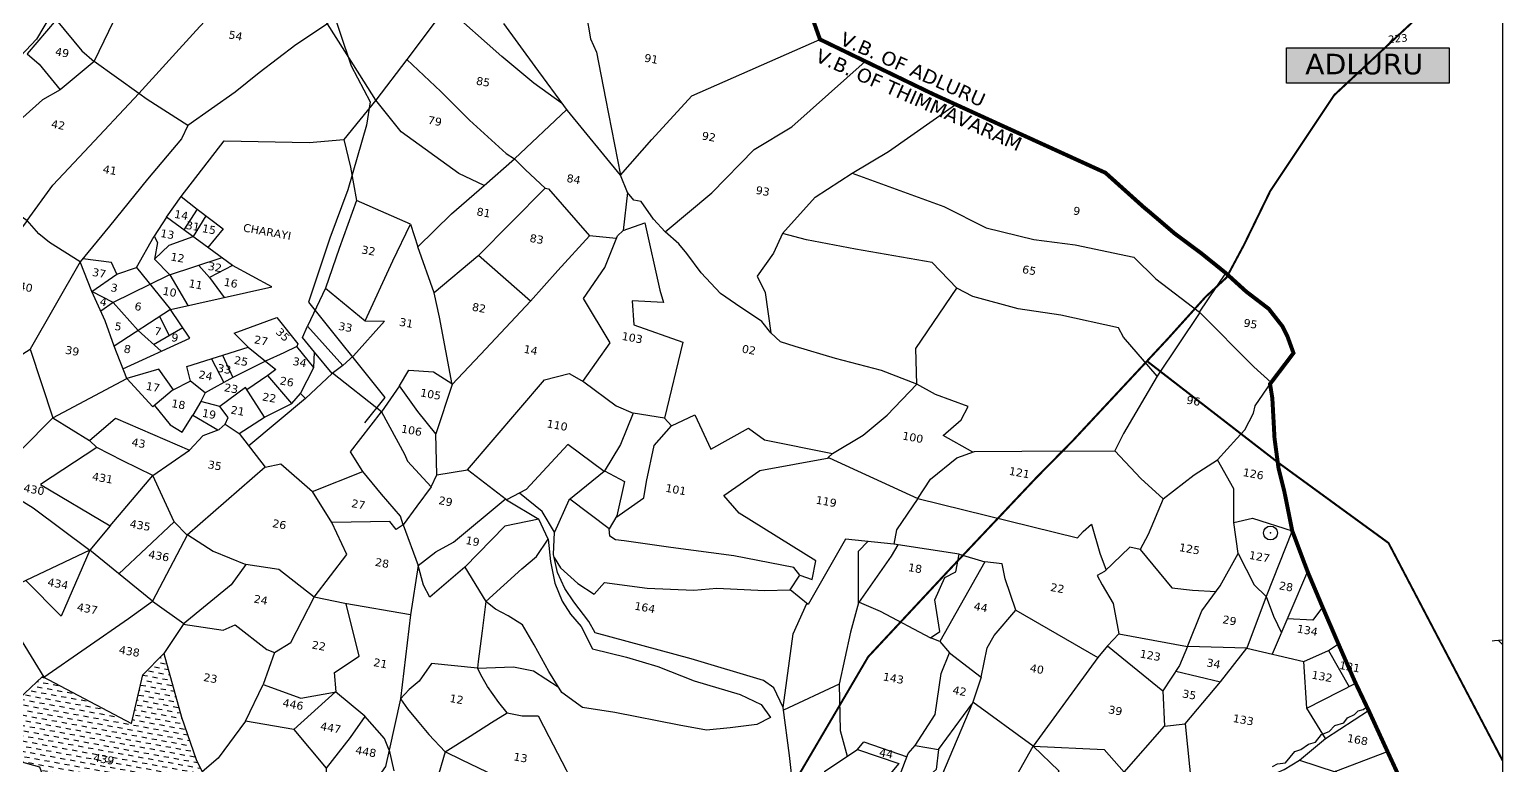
# Model space of a CAD drawing. Header units: inches. Extents: x 384775 to 390893, y 1842320 to 1849942.
# Drawn here: x 387187 to 390893, y 1845385 to 1847237 of the extents above; entities that cross this region are included whole.
import ezdxf

# ---------------------------------------------------------------- set-up
doc = ezdxf.new("R2010")
doc.units = ezdxf.units.IN
doc.header["$MEASUREMENT"] = 0
doc.header["$PDMODE"] = 32
doc.header["$PDSIZE"] = 35
for name, color, linetype in [('BND', 6, 'Continuous'), ('NALA', 4, 'Continuous'), ('points', 161, 'Continuous'), ('ROAD', 1, 'Continuous'), ('ROADS', 50, 'Continuous'), ('SY.AREA', 7, 'Continuous'), ('TEXT', 7, 'Continuous'), ('WATER', 4, 'Continuous')]:
    doc.layers.add(name, color=color, linetype=linetype)
doc.styles.get("Standard").update_dxf_attribs({"font": 'verdana.ttf'})

msp = doc.modelspace()

# ---------------------------------------------------------------- hatches: boundary and pattern name
h = msp.add_hatch(color=2)
h.dxf.hatch_style = 1
h.paths.add_polyline_path([(390347.2, 1847190.3), (390756.7, 1847190.3), (390756.7, 1847101.4), (390347.2, 1847101.4)])
at = {"layer": 'WATER'}
h = msp.add_hatch(dxfattribs=at)
h.set_pattern_fill('DASH', color=256, scale=4.023313, angle=-10.358, style=0)
h.set_pattern_definition([(349.64199, (362074.6, 1844138.522), (14.8625927, 10.269101), [12.774018, -12.774018])])
h.paths.add_polyline_path([(387621.2, 1845369.3), (387606, 1845400.5), (387569.3, 1845506.7), (387524.2, 1845667.1), (387471.4, 1845613.1), (387443.2, 1845491.1), (387219.5, 1845608.9), (387130.3, 1845525.4), (387026.1, 1845463.4), (386909.6, 1845389.3), (386906.6, 1845387), (387125.3, 1845405.2), (387213.1, 1845381.6), (387300.5, 1845135.3), (387338.1, 1845075.7), (387456.5, 1845118), (387578.7, 1845227.7)])
h.paths.add_polyline_path([(387289.9, 1845348), (387515.3, 1845306.8), (387520.9, 1845337.5), (387295.5, 1845378.6)], flags=24)
h.paths.add_polyline_path([(387339.9, 1845391.7), (387396.2, 1845381.5), (387401.7, 1845411.8), (387345.5, 1845422.1)], flags=24)

# ---------------------------------------------------------------- linework, layer by layer
at = {"color": 0}
msp.add_lwpolyline([(384780.1, 1849942.3), (390890.6, 1849942.3), (390890.6, 1842322.7), (384780.1, 1842322.7)], close=True, dxfattribs=at)
at = {"color": 2}
msp.add_lwpolyline([(390347.2, 1847190.3), (390756.7, 1847190.3), (390756.7, 1847101.4), (390347.2, 1847101.4)], close=True, dxfattribs=at)
at = {"layer": 'BND', "lineweight": 30}
msp.add_lwpolyline([(389120.7, 1847362.8, 10, 10, 0), (389174.4, 1847211.8, 10, 10, 0), (389456.7, 1847075.1, 10, 10, 0), (389627.7, 1846996.9, 10, 10, 0), (389892.2, 1846876.2, 10, 10, 0), (389989.4, 1846788.8, 10, 10, 0), (389989.4, 1846788.8, 10, 10, 0), (389989.4, 1846788.8, 10, 10, 0), (390003.7, 1846777, 10, 10, 0), (390066, 1846723.7, 10, 10, 0), (390133.2, 1846673.7, 10, 10, 0), (390195, 1846623.9, 10, 10, 0), (390245.9, 1846577.6, 10, 10, 0), (390302.7, 1846534.1, 10, 10, 0), (390337.1, 1846490.1, 10, 10, 0), (390349.5, 1846465.5, 10, 10, 0), (390365, 1846422.8, 10, 10, 0), (390306, 1846345, 10, 10, 0), (390311.8, 1846309.3, 10, 10, 0), (390317.3, 1846208.2, 10, 10, 0), (390327.4, 1846132.8, 10, 10, 0), (390342.1, 1846073.9, 10, 10, 0), (390361.9, 1845975.5, 10, 10, 0), (390400.4, 1845873.2, 10, 10, 0), (390438, 1845783.9, 10, 10, 0), (390478, 1845691.1, 10, 10, 0), (390519.4, 1845596.3, 10, 10, 0), (390555.6, 1845520.3, 10, 10, 0), (390601.3, 1845420.5, 10, 10, 0), (390639.4, 1845338.4, 10, 10, 0)], format="xyseb", dxfattribs=at)
at = {"layer": 'BND', "color": 0}
msp.add_lwpolyline([(390890.6, 1845700.6), (390870.5, 1845698.7), (390864.4, 1845698.5)], dxfattribs=at)
at = {"layer": 'NALA'}
msp.add_lwpolyline([(390311.8, 1845382.7), (390325.1, 1845389.6), (390344.9, 1845392.4), (390368.2, 1845420.9), (390383.8, 1845425.7), (390402.6, 1845438.7), (390420, 1845444.2), (390435, 1845463.3), (390454.4, 1845470.7), (390468.6, 1845485.6), (390491.2, 1845492.9), (390500.5, 1845504.9), (390518.5, 1845513.6), (390527.9, 1845523.3), (390540.4, 1845526), (390549.4, 1845533.2)], dxfattribs=at)
at = {"layer": 'points'}
msp.add_point((390307, 1845970.2), dxfattribs=at)
at = {"layer": 'ROAD'}
for points in [[(388118.6, 1848954.3), (388009.3, 1848665.8), (387944, 1848495.9), (387920.6, 1848432.9), (387897.9, 1848243.9), (387878.8, 1848055), (387865.3, 1847813.5), (387872.4, 1847690.6), (387883.2, 1847601.3), (387912.3, 1847475.8), (387937.7, 1847317.7), (387996, 1847145.3), (388043.3, 1847054.4), (388033.8, 1846995.9), (387987.6, 1846833.3), (387941.7, 1846711.8), (387888.7, 1846550.6), (388080, 1846311.4), (388029.4, 1846247.5)], [(387865.3, 1847813.5), (387679.6, 1847677.2), (387517.5, 1847553.4), (387325.4, 1847408.3), (387257.4, 1847301.5), (387204.5, 1847212), (387056.2, 1847055.3), (387006.7, 1847030.1), (386777, 1846949.4), (386720.7, 1846867.6), (386596.5, 1846681.6), (386535.2, 1846566.5), (386613.5, 1846477.9), (386692.3, 1846404.5), (386855.4, 1846366.4), (386940.4, 1846345.3)]]:
    msp.add_lwpolyline(points, dxfattribs=at)
at = {"layer": 'ROADS', "color": 40, "const_width": 5}
for points in [[(390890.6, 1847606.2), (390705, 1847293.3), (390467.5, 1847071.8), (390306.7, 1846830.6), (390240.4, 1846694.7), (390196.5, 1846612.6), (390144.2, 1846564.4), (390048.9, 1846458.6), (389808.6, 1846200.8), (389718.4, 1846109.4), (389498.5, 1845876.5), (389295.6, 1845658.8), (388995.3, 1845147.1), (388950.9, 1845076.2), (388781.8, 1844892.6), (388618.1, 1844706.1), (388522.3, 1844608.4), (388054.4, 1844692), (385402.4, 1845175.9), (384780.1, 1844830.8)], [(390890.6, 1845398), (390604, 1845945), (390325.9, 1846147.7), (389996.2, 1846402.9)]]:
    msp.add_lwpolyline(points, dxfattribs=at)
at = {"layer": 'SY.AREA'}
for points in [[(387254.1, 1847260.7), (387318.1, 1847182.7), (387349.4, 1847156.5), (387411.8, 1847284.8), (387484.1, 1847413), (387498.1, 1847432.2), (387594.3, 1847527.1), (387509.3, 1847624.7), (387466.7, 1847584.5), (387412.5, 1847514.1), (387362.2, 1847443.8), (387292.6, 1847331.4)], [(387697.9, 1847518.4), (387753.6, 1847443), (387775.7, 1847412.9), (387861.1, 1847324.1), (387936.1, 1847251.2), (387856.7, 1847198), (387764.5, 1847127.7), (387704.1, 1847079.1), (387584.9, 1846994.9), (387482.6, 1847060.6), (387461.5, 1847076), (387605.5, 1847234.4), (387773.6, 1847415.7)], [(386869, 1847282), (386973.8, 1847341.8), (387098.7, 1847400.7), (387127.3, 1847426.2), (387168.4, 1847473.6), (387227.2, 1847409.6), (387293.8, 1847330), (387271.6, 1847295), (387254.1, 1847260.7), (387181.3, 1847175.1), (387211.3, 1847149.5), (387264.1, 1847085.1), (387219.6, 1847059.5), (387170.3, 1847015.3), (387130.2, 1846988.8), (387081.9, 1846954.9), (387042, 1846933.7), (387003.2, 1846915), (386890.4, 1846901.8), (386789.5, 1846930.7)], [(388135.8, 1847161.1), (388057.5, 1847059.3), (388017.5, 1847122.6), (387936.1, 1847251.2), (387991.2, 1847393.4), (388022.1, 1847469.9)], [(388527.4, 1847049.6), (388454.8, 1847101.7), (388374.4, 1847168.7), (388234.6, 1847293), (388243.7, 1847324.9)], [(388234.6, 1847293), (388135.8, 1847161.1), (388221.1, 1847080.6), (388293.3, 1847008.7), (388385.5, 1846924.7), (388406.2, 1846911.2), (388538.1, 1847035.1)], [(388586.8, 1847276.7), (388597.6, 1847213.1), (388612.5, 1847179.8), (388635.2, 1847063), (388672.4, 1846870.1), (388751.7, 1846960.1), (388852.4, 1847070.1), (389174.4, 1847211.8)], [(388672.4, 1846870.1), (388539.4, 1847033.3), (388458, 1847143.7), (388379.1, 1847251.7)], [(386896.5, 1846902.5), (387009.2, 1846869.6), (387075.2, 1846832.8), (387180.6, 1846756.5), (387245.6, 1846845.1), (387324.9, 1846929.6), (387461.5, 1847076), (387349.4, 1847156.5), (387264.1, 1847085.1)], [(388785.4, 1846727.7), (388902.1, 1846825.8), (389009, 1846934.8), (389103.9, 1846992.1), (389288.4, 1847156.5)], [(388144.7, 1846746.7), (388163.3, 1846689.7), (388247.5, 1846773.1), (388330.4, 1846843.9), (388266, 1846874.4), (388121.6, 1846979.6), (388057.5, 1847059.3), (387977.2, 1846959.7)], [(389079.8, 1846723.8), (389162.2, 1846815.2), (389255, 1846875.7), (389346.8, 1846930.1), (389515.5, 1847048.2)], [(387584.9, 1846994.9), (387568.9, 1846961.5), (387483.9, 1846859.8), (387387.7, 1846742.3), (387314.3, 1846652.2), (387237.3, 1846700.6), (387209.9, 1846722.8), (387180.6, 1846756.5), (387148.1, 1846711.7), (387091.7, 1846615.3), (387021.4, 1846501.6), (386946.3, 1846548.9), (386849, 1846568.1), (386716.7, 1846598.4), (386616.6, 1846667.1)], [(387568.5, 1846816.8), (387676.6, 1846956.7), (387889.8, 1846952.6), (387977.2, 1846959.7), (387994.3, 1846890.1), (388008.8, 1846806.6), (387965.5, 1846685.9), (387931.2, 1846586.1), (387885.4, 1846490.2)], [(388330.4, 1846843.9), (388406.2, 1846911.2), (388433.9, 1846883.4), (388483.8, 1846837.3), (388314.5, 1846666.4), (388203.9, 1846574.3), (388163.3, 1846689.7)], [(389205.6, 1846170.5), (389282.8, 1846216), (389343.7, 1846266.8), (389417.5, 1846344.5), (389328.9, 1846379.3), (389213.1, 1846408.9), (389111.6, 1846439.5), (389075.4, 1846450.8), (389050.8, 1846473.9), (389028, 1846502.3), (388961.7, 1846547), (388924.4, 1846572.4), (388875.5, 1846624.7), (388839.7, 1846673.1), (388819.8, 1846697.2), (388785.4, 1846727.7), (388755.7, 1846759.2), (388724.8, 1846803.9), (388706.7, 1846807.2), (388690.8, 1846826.9), (388672.4, 1846870.1)], [(389255, 1846875.7), (389486, 1846791.1), (389592.1, 1846737.7), (389712.1, 1846708.3), (389815.8, 1846694.7), (389963.9, 1846664.1), (390018.8, 1846609.5), (390128.7, 1846525.9)], [(388483.8, 1846837.3), (388492.2, 1846835.8), (388595, 1846717.5), (388515.2, 1846630.7), (388446.5, 1846553.5), (388315.8, 1846667.8)], [(388690.8, 1846826.9), (388679.8, 1846731.2), (388733.6, 1846750.2), (388771.6, 1846581.3), (388780.8, 1846549.8), (388702.4, 1846553.9), (388706.2, 1846493.6), (388829.7, 1846450.6), (388783.8, 1846258.8)], [(387531.6, 1846764.5), (387568.5, 1846816.8), (387608.1, 1846784.6), (387575.1, 1846732.5)], [(387608.1, 1846784.6), (387674.1, 1846735), (387635.2, 1846688.3)], [(388030.4, 1846504.1), (388100.5, 1846654.8), (388144.7, 1846746.7), (388008.8, 1846806.6)], [(387406.5, 1846621), (387456.2, 1846638.1), (387541.6, 1846532.7), (387796.5, 1846589.5), (387697, 1846642.9), (387531.6, 1846764.5), (387500.1, 1846716.8), (387508.5, 1846700.5), (387500.9, 1846658.7), (387538.1, 1846694), (387598.1, 1846715.6)], [(387630.5, 1846767.8), (387598.1, 1846715.6)], [(387456.2, 1846638.1), (387500.1, 1846716.8)], [(388578.5, 1846351.5), (388646.6, 1846448.2), (388579.5, 1846560.1), (388633.8, 1846637.7), (388665.2, 1846718), (388679.8, 1846731.2)], [(388662.3, 1846710.7), (388595, 1846717.5)], [(389559, 1846173.5), (389484, 1846215.2), (389529.5, 1846254.7), (389547.4, 1846288.5), (389464.6, 1846318.5), (389417.5, 1846344.5), (389415.8, 1846434.7), (389518.9, 1846586.2), (389456.3, 1846650.7), (389263.7, 1846683.8), (389140.5, 1846707.4), (389079.8, 1846723.8), (389057.9, 1846673.7), (389016.1, 1846616.3), (389036.2, 1846575.5), (389050.8, 1846473.9)], [(387245.5, 1846260.2), (387431.2, 1846358.6), (387399.6, 1846440.5), (387377, 1846503.7), (387343.9, 1846577.9), (387314.3, 1846652.2), (387188.1, 1846432.6)], [(387517.5, 1846427.2), (387459.9, 1846479.7), (387396.9, 1846550), (387343.9, 1846577.9), (387406.5, 1846621), (387392.6, 1846650.8), (387320.6, 1846659.9)], [(387670.7, 1846662.3), (387535.6, 1846618.3), (387396.9, 1846550), (387366, 1846528.4)], [(387500.9, 1846658.7), (387539.8, 1846619.7), (387584.7, 1846542.3)], [(387639.2, 1846613), (387612.2, 1846643.2)], [(387697, 1846642.9), (387639.2, 1846613), (387676, 1846562.7)], [(390308.7, 1846348.6), (390265.1, 1846388.3), (390128.7, 1846525.9), (390195.2, 1846623.7)], [(387931.2, 1846586.1), (388030.4, 1846504.1), (388079.6, 1846502.8), (388001.5, 1846415.8), (387974.4, 1846391.7)], [(388446.5, 1846553.5), (388334.2, 1846433.5), (388249.6, 1846343.9), (388217.5, 1846513.2), (388203.9, 1846574.3)], [(390021.9, 1846364.6), (389937.8, 1846463), (389925.1, 1846486.5), (389780.1, 1846518.3), (389672.4, 1846533.8), (389559.1, 1846565.1), (389518.9, 1846586.2)], [(387421.7, 1846383.2), (387589.8, 1846460.3), (387541.6, 1846532.7), (387399.6, 1846440.5)], [(390129.4, 1846525.2), (390021.9, 1846364.6), (389937.4, 1846220.3), (389916, 1846176.9), (389981.5, 1846107), (390037, 1846056.3), (390115.6, 1846116.3), (390173.9, 1846154.5)], [(387498.6, 1846444.5), (387572.1, 1846486.8)], [(387513.3, 1846514.4), (387538.2, 1846467.3)], [(387736.5, 1846437.7), (387701.7, 1846472.5), (387808.4, 1846512.5), (387861.5, 1846445.9), (387858.9, 1846439.5)], [(387901.5, 1846386.3), (387903.2, 1846424.9), (387873.3, 1846462), (387885.4, 1846490.2), (387974.4, 1846391.7), (387948, 1846371.8), (387903.2, 1846424.9)], [(387130.4, 1846395.5), (387188.1, 1846432.6), (387245.5, 1846260.2), (387087.4, 1846100.4), (386928, 1846290.1)], [(387591.6, 1846352), (387582.5, 1846388.7), (387736.5, 1846437.7), (387780.2, 1846402.8), (387806.6, 1846381.2), (387786.4, 1846366.4)], [(387846.4, 1846296.3), (387867.9, 1846320.8), (387901.5, 1846386.3), (387858.9, 1846439.5), (387826.4, 1846423.8), (387781.8, 1846403.6), (387697.8, 1846361), (387628.3, 1846322.6), (387617.4, 1846300.7)], [(387672.3, 1846417.3), (387697.8, 1846361)], [(387549.2, 1846330.7), (387511.9, 1846382.5), (387431.2, 1846358.6)], [(387644.6, 1846408.4), (387675.4, 1846348.6)], [(388249.6, 1846343.9), (388208.9, 1846219.9), (388162.9, 1846275.9), (388116.8, 1846340.6), (388141, 1846379.6), (388202.5, 1846376), (388249.1, 1846346.3)], [(387628.3, 1846322.6), (387591.6, 1846352), (387545.2, 1846328.7), (387496.8, 1846287.5), (387431.2, 1846358.6)], [(387777.4, 1846261.2), (387846.4, 1846296.3), (387786.4, 1846366.4), (387733.4, 1846329.9)], [(387779.4, 1846135.9), (387819.1, 1846144.5), (387898.7, 1846074.2), (388025.1, 1846124.5), (387993.9, 1846174.5), (388071.8, 1846274.8), (387949, 1846372.6)], [(387948, 1846371.8), (387880.6, 1846308.2), (387867.9, 1846320.8)], [(388116.8, 1846340.6), (388071.8, 1846274.8)], [(388211.3, 1846116.4), (388287.7, 1846128.8), (388481.7, 1846355.6), (388543.4, 1846371.6), (388580.5, 1846350.3), (388662, 1846290.4), (388704.6, 1846271.5), (388673.2, 1846193), (388631.7, 1846124.8), (388540.1, 1846192.6), (388436, 1846079.7), (388385.9, 1846053.5), (388287.7, 1846128.8)], [(390214.6, 1845996.4), (390214.7, 1846081.4), (390173.9, 1846154.5), (390222.3, 1846207.5), (390242.9, 1846230.1), (390264.1, 1846271.7), (390268.4, 1846290.2), (390308.7, 1846348.6)], [(387714.2, 1846220.5), (387777.4, 1846261.2), (387729.6, 1846335.9), (387665.3, 1846288.5)], [(387880.6, 1846308.2), (387738, 1846189.6)], [(387500.9, 1846291), (387540.8, 1846242), (387570.5, 1846224.1), (387597.6, 1846266.8)], [(387678.7, 1846244.1), (387686.3, 1846260.8), (387665.3, 1846288.5), (387617.4, 1846300.7), (387597.6, 1846266.8), (387660.2, 1846229.6)], [(388071.8, 1846274.8), (388129.5, 1846168.3), (388137, 1846150.5), (388196.4, 1846086.7), (388161, 1846038.1), (388126.3, 1845990.7), (388119.5, 1846012.2), (388072, 1846067.7), (388025.1, 1846124.5)], [(388661.4, 1846009.3), (388731.4, 1846058.9), (388737.9, 1846099.6), (388757.3, 1846190.1), (388800.8, 1846239.8), (388783.8, 1846258.8), (388704.6, 1846271.5)], [(388800.8, 1846239.8), (388859.9, 1846267.2), (388900, 1846180.8), (388994.5, 1846234.2), (389034.7, 1846204.5), (389205.6, 1846170.5), (389194, 1846158.9)], [(387245.5, 1846260.2), (387337.5, 1846202.8), (387356, 1846185.3), (387214.1, 1846091.8), (387389.4, 1845988.1), (387338.4, 1845926.6)], [(387337.5, 1846202.8), (387402.8, 1846259.3), (387589.4, 1846178.6), (387623.4, 1846215.5), (387663.7, 1846230.9), (387678.7, 1846244.1), (387714.2, 1846220.5), (387779.4, 1846135.9), (387583.3, 1845964.4), (387550.9, 1845998.7), (387497, 1846114.5), (387589.4, 1846178.6)], [(388196.4, 1846086.7), (388211.3, 1846116.4), (388208.9, 1846219.9)], [(387389.4, 1845988.1), (387497, 1846114.5), (387421.5, 1846151.4), (387356, 1846185.3)], [(389123.9, 1845864.1), (389154.6, 1845853.3), (389163.9, 1845899.9), (388971.4, 1846020.4), (388932.5, 1846064.6), (389023.1, 1846127.1), (389197.1, 1846159.5), (389420.6, 1846056.9), (389366.6, 1845977.8), (389360.1, 1845942), (389238.7, 1845954.3), (389144.4, 1845790.2), (389099.3, 1845827.1)], [(389420.6, 1846056.9), (389452.4, 1846106), (389518.2, 1846159.6), (389563.2, 1846174.9), (389681.9, 1846175.9), (389916, 1846176.9)], [(388631.7, 1846124.8), (388542.5, 1846053), (388507.1, 1845972.4)], [(388632.6, 1846126.3), (388683.2, 1846099.9), (388663.6, 1846013), (388644.4, 1845980.9), (388545.8, 1846055.6)], [(387130.3, 1845525.4), (386940.3, 1845605.7), (387030, 1845722.3), (387097, 1845814), (386945.4, 1845968.5), (387087.4, 1846100.4), (387195.7, 1846033.8), (387338.4, 1845926.6), (387095.8, 1845812.5), (387159.4, 1845711.8), (387222.6, 1845607.3), (387436.1, 1845755.2), (387496.2, 1845799), (387338.4, 1845926.6), (387266.6, 1845760.7), (387178, 1845851.1)], [(388126.3, 1845990.7), (388108.4, 1845979.4), (388092.5, 1845999.4), (387946.9, 1845996.3), (387898.7, 1846074.2)], [(388126.3, 1845990.7), (388164.1, 1845888.8), (388208.7, 1845923.2), (388253.2, 1845947.5), (388382.9, 1846055.7)], [(388385.9, 1846053.5), (388467.4, 1846005.4), (388381.6, 1845987.8), (388281.7, 1845884.3), (388193.6, 1845808.9), (388177.8, 1845839), (388164.1, 1845888.8)], [(389031.5, 1844853.6), (389095.6, 1844785.8), (389095.1, 1844953.3), (389111.5, 1845091.9), (389124.9, 1845165), (389118.6, 1845220.3), (389097.7, 1845410.2), (389081.8, 1845530.9), (389058.2, 1845580.5), (389032, 1845599.3), (388850.3, 1845653.3), (388609.5, 1845719), (388593.1, 1845747.2), (388555.5, 1845797.1), (388532.7, 1845830.9), (388514.7, 1845870.5), (388504.3, 1845916.5), (388507.1, 1845972.4), (388475.7, 1846024.1), (388418.5, 1846070.5)], [(389420.6, 1846056.9), (389822.2, 1845958.1), (389836.5, 1845974.1), (389856.9, 1845992.3), (389877.7, 1845919.6), (389893.6, 1845877.1)], [(390037, 1846056.3), (389999.3, 1845966.6), (389979.8, 1845928.9), (390058.8, 1845832.4), (390111, 1845826.7), (390170.7, 1845823.4)], [(388281.7, 1845884.3), (388334.4, 1845798.1), (388425, 1845880), (388461.3, 1845911.5), (388491.3, 1845954.8), (388467.4, 1846005.4)], [(390225.6, 1845918.6), (390214.6, 1845996.4), (390262, 1846007.1), (390361.9, 1845975.5)], [(387411.2, 1845867.8), (387550.9, 1845998.7)], [(388164.1, 1845888.8), (388144.6, 1845764.2), (387979.3, 1845792.7), (387902.5, 1845808.4), (387984.4, 1845916), (387946.9, 1845996.3)], [(388506.1, 1845908.7), (388521.9, 1845882.2), (388565.2, 1845843.1), (388606.3, 1845816.3), (388632.5, 1845845.7), (388739.7, 1845831.2), (388856.8, 1845826.2), (388915, 1845831.8), (389035.2, 1845825.5), (389099.3, 1845827.1), (389123.9, 1845864.1), (389108.9, 1845883.2), (388957.7, 1845913.1), (388799.7, 1845933.8), (388681.8, 1845950.9), (388660, 1845953.4), (388646.1, 1845962.6), (388644.4, 1845980.9)], [(390361.9, 1845975.5), (390296.1, 1845810.4), (390247.5, 1845680.6), (390390.8, 1845647.2)], [(387583.3, 1845964.4), (387496.2, 1845799), (387575.1, 1845742.5), (387524.2, 1845667.1)], [(387585, 1845965.8), (387648.7, 1845924.3), (387731, 1845890.8)], [(388491.3, 1845954.8), (388497.1, 1845898.8), (388507.8, 1845844.2), (388526.2, 1845798.9), (388546.9, 1845766.1), (388574.1, 1845735.2), (388602.8, 1845678.9), (388688.3, 1845657.9), (388766.4, 1845634.5), (388857.8, 1845598.3), (388973.8, 1845564.1), (389026.4, 1845538.5), (389050.2, 1845505.9), (389015.7, 1845488.5), (388948.5, 1845480.2), (388888.7, 1845474.4), (388820.7, 1845486.8), (388658.5, 1845518.7), (388577.6, 1845531.2), (388525, 1845569.1), (388492.6, 1845621.5), (388456.1, 1845689.2), (388426.2, 1845738.9), (388390.2, 1845761.9), (388358.1, 1845778.5), (388334.4, 1845798.1), (388325.3, 1845724.2), (388315, 1845646.8), (388313.5, 1845629.8), (388403.4, 1845633.2), (388454.4, 1845623.8), (388516.3, 1845583.1)], [(389369.8, 1845940.5), (389353.8, 1845911.7), (389271.5, 1845794.5), (389271.2, 1845924.9), (389294.7, 1845948.6)], [(389524, 1845917.3), (389360.1, 1845942)], [(389979.8, 1845928.9), (389953.8, 1845934.7), (389889.4, 1845873), (389871.1, 1845862.9), (389884.3, 1845840.2), (389911.4, 1845792.7), (389925.6, 1845716.7), (390098.8, 1845684.9), (390078.2, 1845636.7), (390036.8, 1845573.2), (390040.9, 1845484.6), (390092.3, 1845490.6), (390181.2, 1845596.1), (390247.5, 1845680.6)], [(389476, 1845697.2), (389452.6, 1845706.3), (389475.8, 1845722.3), (389463.3, 1845801.9), (389488.1, 1845858.2), (389515.8, 1845872.5), (389524, 1845917.3), (389589, 1845897.7)], [(389666.5, 1845775.9), (389640.1, 1845854.6), (389632.6, 1845892.6), (389589, 1845897.7), (389476, 1845697.2), (389499.8, 1845669.1)], [(390247.5, 1845680.6), (390098.8, 1845684.9), (390134.4, 1845774), (390180.8, 1845837), (390225.6, 1845918.6), (390266.3, 1845839.7), (390296.1, 1845810.4), (390314.8, 1845761.3), (390334.5, 1845719.4)], [(387902.5, 1845808.4), (387813.9, 1845878.2), (387731, 1845890.8), (387693.5, 1845839.8), (387573.2, 1845740.9), (387673.6, 1845725.9), (387704.1, 1845739.1), (387783.2, 1845677.5), (387803, 1845669.6), (387844.2, 1845694.4), (387902.5, 1845808.4)], [(390400.4, 1845873.2), (390311.5, 1845665.7)], [(387803, 1845669.6), (387774.6, 1845588.8), (387868.9, 1845554.5), (387957.9, 1845570.6), (387954, 1845619), (388016.1, 1845660.5), (387983, 1845792.1)], [(389081.8, 1845530.9), (389107.3, 1845716.9), (389141.5, 1845792.6)], [(389271.5, 1845794.5), (389251, 1845720.5), (389222.3, 1845589.6), (389082.7, 1845524.3)], [(389272.7, 1845796.1), (389325.7, 1845773.9), (389452.6, 1845706.3)], [(390438, 1845783.9), (390413.6, 1845751), (390349.4, 1845754.3)], [(388144.6, 1845764.2), (388120, 1845552.9), (388091.5, 1845424), (388079.8, 1845453.4), (388030.3, 1845509.2), (387956.2, 1845570.3), (387851.2, 1845475.6), (387729.8, 1845496.9), (387774.6, 1845588.8)], [(389579.4, 1845607.3), (389594.9, 1845681.7), (389612.3, 1845712.4), (389666.5, 1845775.9), (389873.4, 1845657.1)], [(389925.6, 1845716.7), (389897.1, 1845686.6), (390036.8, 1845573.2)], [(389897.1, 1845686.6), (389873.4, 1845657.1), (389710.8, 1845433.8), (389889, 1845425.4), (389939.4, 1845368.3), (390040.9, 1845484.6)], [(390398.6, 1845529.2), (390390.8, 1845647.2), (390452.8, 1845674.4), (390478, 1845691.1)], [(390452.8, 1845674.4), (390504.6, 1845583.5)], [(390890.6, 1845689.6), (390880.8, 1845699.7)], [(386814.1, 1845315.8), (386909.6, 1845389.3), (387026.1, 1845463.4), (387130.3, 1845525.4), (387219.5, 1845608.9), (387443.2, 1845491.1), (387471.4, 1845613.1), (387524.2, 1845667.1), (387569.3, 1845506.7), (387606, 1845400.5), (387621.2, 1845369.3), (387578.7, 1845227.7), (387456.5, 1845118), (387338.1, 1845075.7), (387300.5, 1845135.3), (387213.1, 1845381.6), (387125.3, 1845405.2), (386906.6, 1845387)], [(388313.5, 1845629.8), (388197.3, 1845641.8), (388166.4, 1845597.9), (388141.1, 1845576.6), (388120, 1845552.9), (388137.5, 1845527.7), (388161.3, 1845498.9), (388190.6, 1845463), (388231.6, 1845419.7), (388294.5, 1845459.3), (388348.2, 1845493.7), (388387.7, 1845517.8), (388367.2, 1845543.7), (388338.7, 1845584), (388324.8, 1845607.9), (388313.5, 1845629.8)], [(389413.7, 1845435.3), (389463.6, 1845513.9), (389478.7, 1845617), (389499.8, 1845669.1), (389579.4, 1845607.3), (389558.7, 1845545)], [(390068.9, 1845622.4), (390181.2, 1845596.1)], [(389222.3, 1845589.6), (389224.9, 1845473.1), (389243, 1845409)], [(390445.5, 1845452.9), (390398.6, 1845529.2), (390521.4, 1845592.1)], [(389710.8, 1845433.8), (389558.7, 1845545), (389480.1, 1845358.5), (389413.9, 1845239.3), (389491.7, 1845189.3), (389602.6, 1845129.5), (389655.2, 1845306.3), (389669, 1845360.7), (389710.8, 1845433.8), (389774.6, 1845372.3), (389729.5, 1845279.1), (389655.2, 1845306.3)], [(389472.8, 1845425.5), (389556.4, 1845539.6)], [(390380.2, 1845399.1), (390445.5, 1845452.9), (390554, 1845523.5)], [(387729.8, 1845496.9), (387660.8, 1845403.9), (387621.2, 1845369.3), (387653.4, 1845326.1), (387750.2, 1845188.8), (387837.4, 1845157.5), (387937.1, 1845246.6), (387933.9, 1845378.3), (387852, 1845476.3)], [(387933.9, 1845378.3), (387994.1, 1845455.8), (388031, 1845508.5)], [(388387.7, 1845517.8), (388425.2, 1845510.2), (388465.8, 1845510.4), (388492.9, 1845458.1), (388536.4, 1845374.7), (388551.7, 1845344.6), (388636.8, 1845313.1), (388735.1, 1845244.8), (388626.2, 1845254.8), (388554.7, 1845264.8), (388541.5, 1845259.5), (388497.1, 1845275.3), (388451.2, 1845287.5), (388413.1, 1845304.4), (388387.1, 1845325.2), (388356.6, 1845359), (388274.5, 1845398.4), (388231.6, 1845419.7), (388215.7, 1845364.9), (388255.4, 1845314.9), (388299, 1845265), (388319.7, 1845240.6), (388337.9, 1845202.2), (388387.1, 1845325.2)], [(390092.3, 1845490.6), (390109.3, 1845324.7), (389984.3, 1845180.4), (389969.8, 1845238.1), (390024.1, 1845297.7), (389939.4, 1845368.3), (389812.7, 1845262), (389853.1, 1845213.1), (389886.8, 1845149), (389970.9, 1845233.5)], [(388091.5, 1845424), (388082.3, 1845383.1), (388050.2, 1845337.9), (388013.2, 1845308), (387965.6, 1845266.5), (387937.1, 1845246.6), (387958.2, 1845114.1), (387857.3, 1845014.2), (387749.5, 1845054.7), (387687.5, 1845078.9), (387750.2, 1845188.8)], [(388091.5, 1845424), (388102.7, 1845372.2)], [(389218.7, 1845224.1), (389186.3, 1845371.5), (389268.7, 1845425.9), (389372.4, 1845390.6), (389277.2, 1845276.6), (389217.9, 1845227.7)], [(389409.5, 1845088.8), (389376.2, 1845028.2), (389356.7, 1845000.9), (389231.4, 1845087.5), (389218.7, 1845224.1), (389289.8, 1845174.4), (389316.9, 1845248.6), (389343.1, 1845286.3), (389358.3, 1845316.4), (389396.5, 1845415.3), (389413.7, 1845435.3), (389472.8, 1845425.5), (389466.5, 1845375.5), (389444.7, 1845356.3), (389418.8, 1845299.2), (389393, 1845258.5), (389357.3, 1845169.4), (389408.8, 1845153.6)], [(389268.7, 1845425.9), (389284.8, 1845445.2), (389393.5, 1845407.5)], [(390511.9, 1845195.5), (390473.6, 1845244.2), (390519.6, 1845293.6), (390471.4, 1845370.9), (390601.3, 1845420.5)], [(390471.4, 1845370.9), (390389.3, 1845305.8), (390321.7, 1845255.9), (390258.4, 1845230.5), (390201.9, 1845267), (390166.9, 1845311.1), (390242.3, 1845344.3), (390303.4, 1845358.5), (390341.9, 1845375.3), (390380.2, 1845399.1), (390469.8, 1845369.7)]]:
    msp.add_lwpolyline(points, dxfattribs=at)

# ---------------------------------------------------------------- texts
at = {"layer": 'TEXT'}
for s, height, rotation, p in [('54', 20.12, 349.642, (387686, 1847214.6)), ('223', 18.82, 5.5108, (390603.7, 1847202.2)), ('49', 20.12, 349.642, (387249.9, 1847172.1)), ('91', 20.12, 349.642, (388731.2, 1847156.2)), ('85', 20.12, 349.642, (388308.4, 1847098.5)), ('42', 20.12, 349.642, (387239.9, 1846990.1)), ('79', 20.12, 349.642, (388187.1, 1846999.8)), ('92', 20.12, 349.642, (388875.9, 1846960.4)), ('41', 20.12, 349.642, (387369.8, 1846876.5)), ('84', 20.12, 349.642, (388535.9, 1846853.7)), ('93', 20.12, 349.642, (389011.5, 1846823.6)), ('81', 20.12, 349.642, (388309.6, 1846769.6)), ('9', 20.1, 349.642, (389809.5, 1846772)), ('14', 20.12, 349.642, (387549.4, 1846763.4)), ('31', 20.12, 349.642, (387578.5, 1846735.5)), ('CHARAYI', 20.12, 349.642, (387722.7, 1846729)), ('13', 20.12, 349.642, (387514.4, 1846715.2)), ('15', 20.12, 349.642, (387619.2, 1846727.4)), ('15', 20.12, 349.642, (387619.2, 1846727.4)), ('83', 20.12, 349.642, (388443.1, 1846702.9)), ('12', 20.12, 349.642, (387540.2, 1846656.1)), ('32', 20.12, 349.642, (388020.2, 1846673.8)), ('37', 20.12, 349.642, (387343, 1846617.3)), ('32', 20.12, 349.642, (387634, 1846632.4)), ('65', 20.12, 349.642, (389681.5, 1846624.5)), ('40', 20.12, 349.642, (387158.2, 1846582)), ('11', 20.12, 349.642, (387585.6, 1846588.9)), ('16', 20.12, 349.642, (387673.9, 1846592.6)), ('4', 20.1, 349.642, (387362.1, 1846543.5)), ('3', 20.1, 349.642, (387389.5, 1846578.7)), ('10', 20.12, 349.642, (387520.2, 1846569.9)), ('6', 20.1, 349.642, (387449.6, 1846531.7)), ('82', 20.12, 349.642, (388298.1, 1846529.8)), ('5', 20.1, 349.642, (387399.4, 1846481.5)), ('7', 20.1, 349.642, (387499.3, 1846469.1)), ('33', 20.12, 349.642, (387962.1, 1846481.5)), ('31', 20.12, 349.642, (388115.2, 1846492)), ('95', 20.12, 349.642, (390237.8, 1846489.9)), ('9', 20.1, 349.642, (387541.9, 1846453.3)), ('27', 20.12, 349.642, (387750.3, 1846447.7)), ('35', 20.12, 315.9792, (387804.2, 1846474.2)), ('103', 20.12, 349.642, (388674.7, 1846456.3)), ('39', 20.12, 349.642, (387275.4, 1846421.6)), ('8', 20.1, 349.642, (387422.5, 1846424.6)), ('25', 20.12, 349.642, (387700, 1846396)), ('14', 20.12, 349.642, (388428.1, 1846423.8)), ('02', 20.12, 349.642, (388976.7, 1846424.4)), ('24', 20.12, 349.642, (387610.7, 1846359.8)), ('33', 20.12, 349.642, (387657.5, 1846376.1)), ('34', 20.12, 349.642, (387847.2, 1846393.3)), ('17', 20.12, 349.642, (387478.2, 1846330.8)), ('23', 20.12, 349.642, (387674.9, 1846327.2)), ('26', 20.12, 349.642, (387814.9, 1846344.2)), ('18', 20.12, 349.642, (387542.3, 1846287.2)), ('22', 20.12, 349.642, (387770.8, 1846303.9)), ('105', 20.12, 349.642, (388167.9, 1846314.3)), ('96', 20.12, 349.642, (390094.4, 1846296)), ('19', 20.12, 349.642, (387619.4, 1846262.9)), ('21', 20.12, 349.642, (387691.3, 1846270.9)), ('106', 20.12, 349.642, (388119.9, 1846223.3)), ('110', 20.12, 349.642, (388486, 1846236.2)), ('43', 20.12, 349.642, (387442.1, 1846189.7)), ('100', 20.12, 349.642, (389380.2, 1846205.6)), ('4', 20.1, 349.642, (387342.9, 1846103.6)), ('431', 20.12, 349.642, (387342.9, 1846103.6)), ('35', 20.12, 349.642, (387633.7, 1846133.5)), ('121', 20.12, 349.642, (389648.2, 1846116.9)), ('126', 20.12, 349.642, (390236.4, 1846113.8)), ('430', 20.12, 349.642, (387170.6, 1846074.3)), ('101', 20.12, 349.642, (388784.4, 1846074.3)), ('27', 20.12, 349.642, (387994.8, 1846035.7)), ('29', 20.12, 349.642, (388214.1, 1846043.2)), ('119', 20.12, 349.642, (389162.5, 1846044.4)), ('435', 20.12, 349.642, (387437.5, 1845984.6)), ('26', 20.12, 349.642, (387796.1, 1845985.4)), ('19', 20.12, 349.642, (388282, 1845942.9)), ('125', 20.12, 349.642, (390075.9, 1845925.1)), ('436', 20.12, 349.642, (387484.4, 1845907.7)), ('28', 20.12, 349.642, (388054.5, 1845888)), ('127', 20.12, 349.642, (390251.8, 1845905.4)), ('18', 20.12, 349.642, (389394.5, 1845874.9)), ('434', 20.12, 349.642, (387230.7, 1845837.6)), ('22', 20.12, 349.642, (389752.4, 1845824.7)), ('28', 20.12, 349.642, (390327.3, 1845828.8)), ('437', 20.12, 349.642, (387304.8, 1845774.9)), ('24', 20.12, 349.642, (387749.4, 1845795.6)), ('164', 20.12, 349.642, (388706.5, 1845777.8)), ('44', 20.12, 349.642, (389559.7, 1845776.9)), ('29', 20.12, 349.642, (390185.2, 1845743.7)), ('134', 20.12, 349.642, (390372.3, 1845720.4)), ('438', 20.12, 349.642, (387410.3, 1845667.6)), ('22', 20.12, 349.642, (387895.4, 1845679.9)), ('123', 20.12, 349.642, (389977.4, 1845657.3)), ('21', 20.12, 349.642, (388050.2, 1845635.8)), ('40', 20.12, 349.642, (389700.8, 1845621.5)), ('34', 20.12, 349.642, (390145, 1845635.1)), ('131', 20.12, 349.642, (390478.6, 1845628.6)), ('23', 20.12, 349.642, (387622.8, 1845598.3)), ('143', 20.12, 349.642, (389331.4, 1845599.7)), ('132', 20.12, 349.642, (390409.1, 1845604.3)), ('12', 20.12, 349.642, (388241.8, 1845545.5)), ('42', 20.12, 349.642, (389506.5, 1845566)), ('35', 20.12, 349.642, (390084, 1845557.1)), ('446', 20.12, 349.642, (387821.9, 1845533.9)), ('39', 20.12, 349.642, (389898.1, 1845517.1)), ('447', 20.12, 349.642, (387916.5, 1845475.3)), ('133', 20.12, 349.642, (390211.1, 1845495.2)), ('168', 20.12, 349.642, (390498.4, 1845445.1)), ('439', 20.12, 349.642, (387346, 1845396.2)), ('448', 20.12, 349.642, (388004.9, 1845415.2)), ('13', 20.12, 349.642, (388402.5, 1845398.7)), ('44', 20.12, 349.642, (389321.9, 1845409.1))]:
    msp.add_text(s, height=height, rotation=rotation, dxfattribs=at).set_placement(p)
at = {"layer": 'TEXT', "color": 6}
for s, p in [('V.B. OF ADLURU', (389221.7, 1847200.3)), ('V.B. OF THIMMAVARAM', (389159.9, 1847157.7))]:
    msp.add_text(s, height=35, rotation=335.9982, dxfattribs=at).set_placement(p)
at = {"layer": 'TEXT', "color": 5}
msp.add_text('ADLURU', height=51.89, dxfattribs=at).set_placement((390394.3, 1847123.8))

doc.saveas('drawing.dxf')
